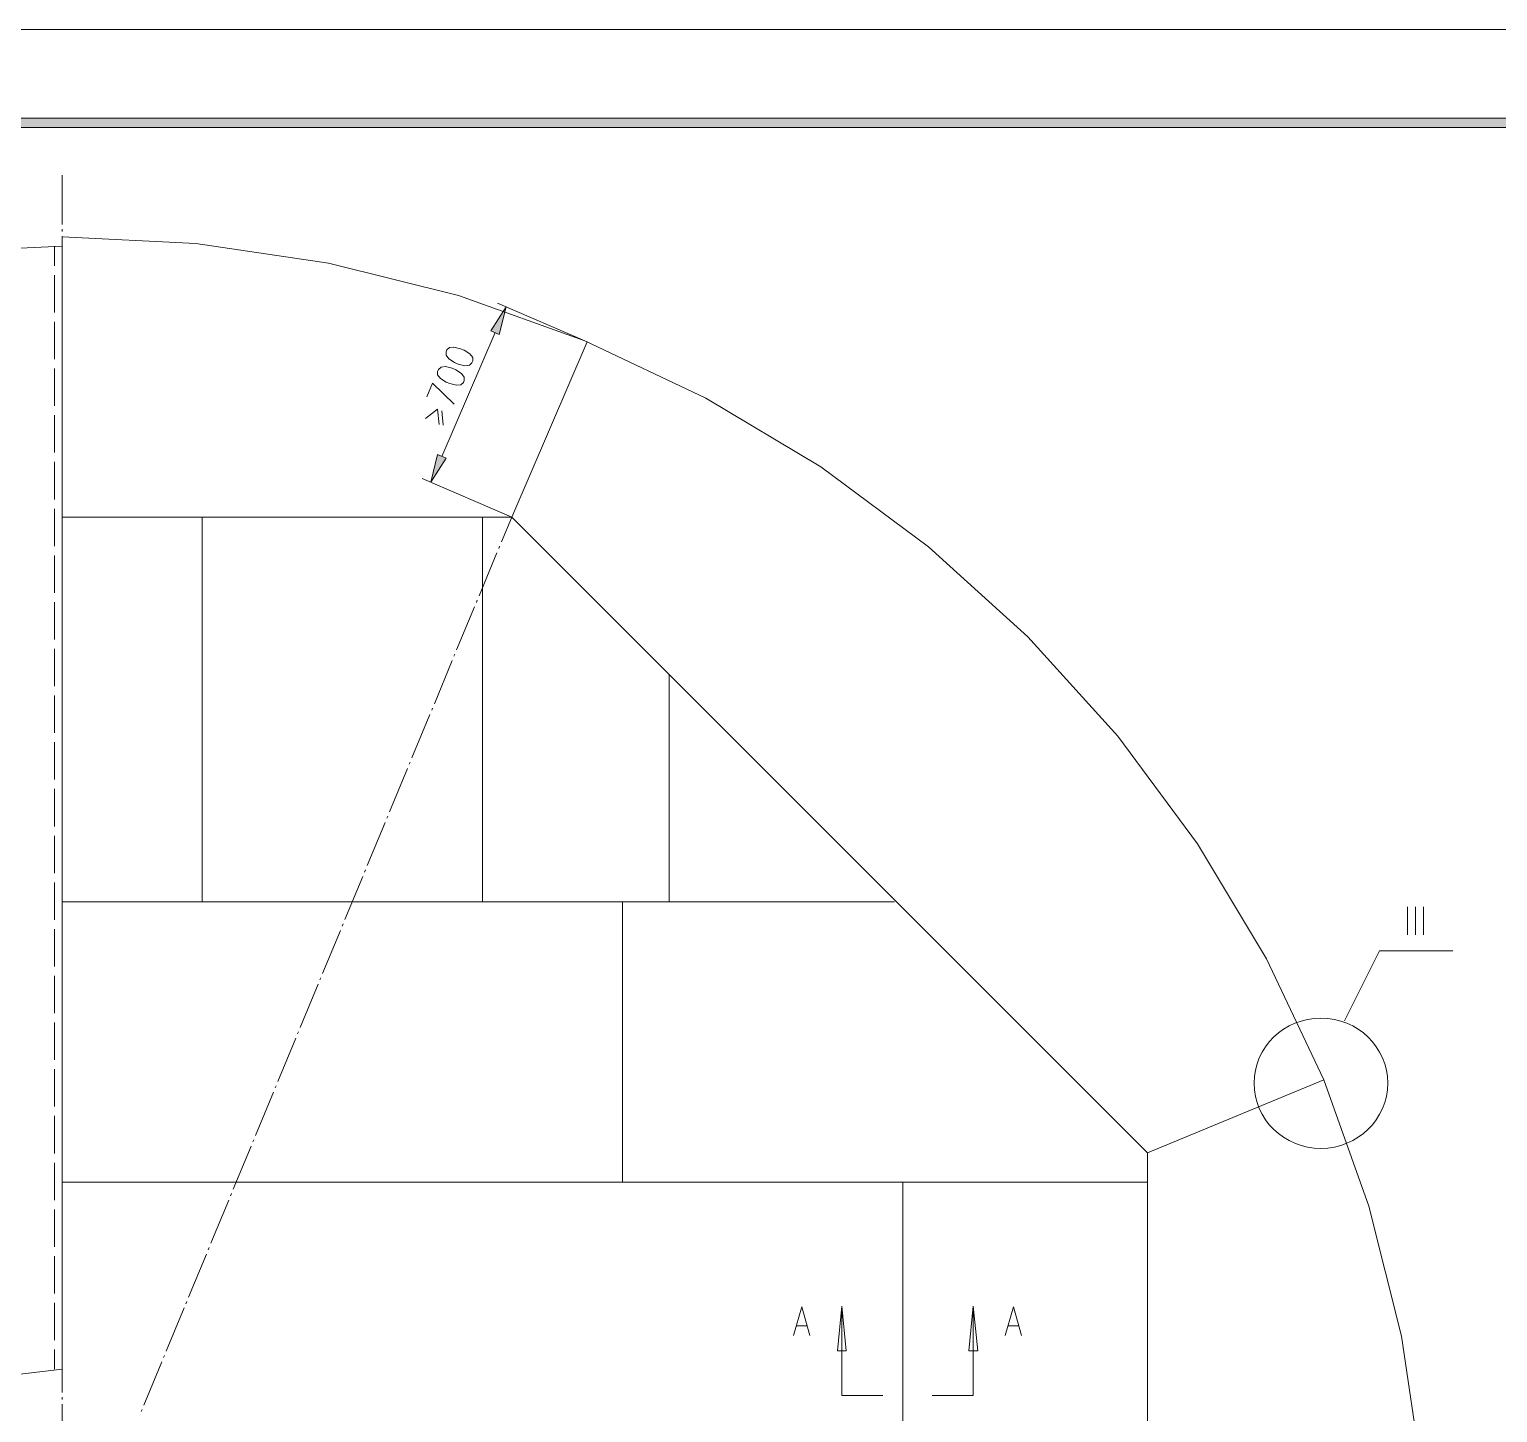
# Model space of a CAD drawing. Header units: millimetres. Extents: x 0 to 829, y 0 to 570.
# Drawn here: x 493.3 to 644.2, y 428 to 570.1 of the extents above; entities that cross this region are included whole.
import ezdxf

# ---------------------------------------------------------------- set-up
doc = ezdxf.new("R2010")
doc.units = ezdxf.units.MM

msp = doc.modelspace()

# ---------------------------------------------------------------- hatches: boundary and pattern name
h = msp.add_hatch(color=0)
h.dxf.hatch_style = 2
h.paths.add_polyline_path([(798.015083, 560.962528), (797.055528, 560.002972), (24.472194, 560.002972), (23.512639, 560.962528)])
h = msp.add_hatch(color=0)
h.dxf.hatch_style = 2
h.paths.add_polyline_path([(540.713083, 539.118528), (542.293528, 541.573861), (541.595028, 538.737528)])
h = msp.add_hatch(color=0)
h.dxf.hatch_style = 2
h.paths.add_polyline_path([(535.2415, 526.397361), (534.543, 523.564556), (536.123444, 526.019889)])

# ---------------------------------------------------------------- linework, layer by layer
at = {"color": 0, "lineweight": 0}
for points in [[(0, 0), (0, 570.081833), (807.130861, 570.081833), (807.130861, 0)], [(798.015083, 560.962528), (797.055528, 560.002972), (24.472194, 560.002972), (23.512639, 560.962528)], [(540.713083, 539.118528), (542.293528, 541.573861), (541.595028, 538.737528)], [(536.126972, 536.959528), (536.123444, 536.603222), (536.41625, 536.236333), (537.001861, 535.865917), (537.379333, 535.703639), (538.053139, 535.534306), (538.515278, 535.573111), (538.772806, 535.820056), (538.857472, 536.021139), (538.864528, 536.377444), (538.571722, 536.740806), (537.986111, 537.11475), (537.608639, 537.277028), (536.934833, 537.446361), (536.469167, 537.407556), (536.215167, 537.160611)], [(535.259139, 534.941639), (535.255611, 534.585333), (535.548417, 534.221972), (536.134028, 533.851556), (536.5115, 533.689278), (537.185306, 533.519944), (537.650972, 533.55875), (537.904972, 533.805694), (537.993167, 534.006778), (537.996694, 534.363083), (537.703889, 534.726444), (537.118278, 535.100389), (536.740806, 535.262667), (536.067, 535.432), (535.604861, 535.393194), (535.347333, 535.14625)], [(535.2415, 526.397361), (534.543, 523.564556), (536.123444, 526.019889)]]:
    msp.add_lwpolyline(points, close=True, dxfattribs=at)
for points in [[(496.672306, 555.088778), (496.672306, 550.022889)], [(496.672306, 549.543111), (496.672306, 549.303222)], [(496.672306, 547.8145), (483.01275, 547.144222)], [(495.90325, 547.8145), (495.90325, 545.793083)], [(496.672306, 548.823444), (496.672306, 544.025667)], [(636.308806, 422.215028), (634.287389, 435.835778), (630.943056, 449.191944), (626.304028, 462.156528), (620.416167, 474.606056), (613.339444, 486.417056), (605.133833, 497.476639), (595.887528, 507.678972), (585.685194, 516.925278), (574.625611, 525.127361), (562.814611, 532.207611), (550.368611, 538.095472), (537.404028, 542.7345), (524.044333, 546.078833), (510.427111, 548.10025), (496.672306, 548.774056)], [(496.672306, 547.8145), (496.672306, 432.456167)], [(495.90325, 544.833528), (495.90325, 540.995306)], [(496.672306, 543.545889), (496.672306, 543.306)], [(496.672306, 542.826222), (496.672306, 538.024917)], [(550.615556, 537.993167), (541.411583, 541.951333)], [(495.90325, 540.03575), (495.90325, 536.194)], [(541.154056, 538.928028), (535.682472, 526.210389)], [(496.672306, 537.545139), (496.672306, 537.30525)], [(550.615556, 537.993167), (542.865028, 519.983861)], [(496.672306, 536.825472), (496.672306, 532.027694)], [(495.90325, 535.234444), (495.90325, 531.396222)], [(534.133778, 532.324028), (534.740556, 533.735139), (536.952472, 531.59025)], [(496.672306, 531.547917), (496.672306, 531.308028)], [(535.410833, 529.501806), (535.248556, 531.075194), (533.996194, 530.112111)], [(495.90325, 530.436667), (495.90325, 526.598444)], [(496.672306, 530.82825), (496.672306, 526.030472)], [(535.816528, 529.406556), (535.686, 530.884694)], [(495.90325, 525.638889), (495.90325, 521.800667)], [(496.672306, 525.550694), (496.672306, 525.310806)], [(496.672306, 524.831028), (496.672306, 520.029722)], [(542.865028, 519.983861), (533.661056, 523.945556)], [(495.90325, 520.841111), (495.90325, 516.999361)], [(496.672306, 519.983861), (542.865028, 519.983861)], [(496.672306, 519.549944), (496.672306, 519.310056)], [(511.069167, 519.983861), (511.069167, 480.441)], [(539.859361, 519.983861), (539.859361, 480.441)], [(541.806694, 517.422694), (542.865028, 519.983861)], [(542.865028, 519.983861), (608.192417, 454.656472)], [(496.672306, 518.830278), (496.672306, 514.0325)], [(495.90325, 516.039806), (495.90325, 512.201583)], [(539.510111, 511.880556), (541.348083, 516.314972)], [(541.531528, 516.759472), (541.62325, 516.981722)], [(496.672306, 513.552722), (496.672306, 513.312833)], [(496.672306, 512.833056), (496.672306, 508.035278)], [(539.234944, 511.217333), (539.326667, 511.439583)], [(495.90325, 511.242028), (495.90325, 507.403806)], [(537.213528, 506.338417), (539.0515, 510.772833)], [(496.672306, 507.5555), (496.672306, 507.315611)], [(495.90325, 506.44425), (495.90325, 502.606028)], [(496.672306, 506.835833), (496.672306, 502.038056)], [(536.938361, 505.675194), (537.030083, 505.897444)], [(534.920472, 500.799806), (536.754917, 505.230694)], [(559.054, 503.794889), (559.054, 480.441)], [(495.90325, 501.646472), (495.90325, 497.804722)], [(496.672306, 501.558278), (496.672306, 501.318389)], [(496.672306, 500.835083), (496.672306, 496.037306)], [(532.623889, 495.257667), (534.458333, 499.688556)], [(534.645306, 500.133056), (534.737028, 500.355306)], [(495.90325, 496.845167), (495.90325, 493.006944)], [(496.672306, 495.557528), (496.672306, 495.317639)], [(496.672306, 494.837861), (496.672306, 490.040083)], [(532.348722, 494.590917), (532.440444, 494.813167)], [(530.327306, 489.715528), (532.165278, 494.149944)], [(495.90325, 492.047389), (495.90325, 488.209167)], [(496.672306, 489.560306), (496.672306, 489.320417)], [(496.672306, 488.840639), (496.672306, 484.042861)], [(530.052139, 489.048778), (530.143861, 489.271028)], [(495.90325, 487.249611), (495.90325, 483.411389)], [(528.03425, 484.173389), (529.868694, 488.607806)], [(496.672306, 483.563083), (496.672306, 483.323194)], [(496.672306, 482.843417), (496.672306, 478.042111)], [(525.737667, 478.63125), (527.572111, 483.065667)], [(527.755556, 483.506639), (527.850806, 483.728889)], [(495.90325, 482.451833), (495.90325, 478.613611)], [(496.672306, 480.441), (582.185639, 480.441)], [(554.256222, 480.441), (554.256222, 451.650806)], [(634.894167, 477.054333), (634.894167, 479.933)], [(635.716139, 477.054333), (635.716139, 479.933)], [(636.538111, 477.054333), (636.538111, 479.933)], [(525.4625, 477.968028), (525.554222, 478.18675)], [(495.90325, 477.650528), (495.90325, 473.812306)], [(496.672306, 477.562333), (496.672306, 477.322444)], [(496.672306, 476.842667), (496.672306, 472.044889)], [(523.441083, 473.089111), (525.279056, 477.523528)], [(628.42775, 468.238417), (632.022556, 475.417444)], [(632.022556, 475.417444), (639.561417, 475.417444)], [(495.90325, 472.85275), (495.90325, 469.014528)], [(523.165917, 472.425889), (523.257639, 472.648139)], [(496.672306, 471.565111), (496.672306, 471.325222)], [(496.672306, 470.845444), (496.672306, 466.047667)], [(521.148028, 467.546972), (522.982472, 471.981389)], [(495.90325, 468.054972), (495.90325, 464.21675)], [(518.851444, 462.004833), (520.685889, 466.43925)], [(520.869333, 466.88375), (520.961056, 467.106)], [(496.672306, 465.567889), (496.672306, 465.328)], [(496.672306, 464.848222), (496.672306, 460.046917)], [(495.90325, 463.257194), (495.90325, 459.418972)], [(608.192417, 454.656472), (626.304028, 462.156528)], [(516.554861, 456.466222), (518.392833, 460.897111)], [(518.576278, 461.341611), (518.668, 461.563861)], [(496.672306, 459.567139), (496.672306, 459.32725)], [(496.672306, 458.847472), (496.672306, 454.049694)], [(495.90325, 458.455889), (495.90325, 454.617667)], [(516.279694, 455.799472), (516.371417, 456.021722)], [(514.258278, 450.924083), (516.09625, 455.354972)], [(608.192417, 454.656472), (608.192417, 362.271028)], [(495.90325, 453.658111), (495.90325, 449.819889)], [(496.672306, 453.569917), (496.672306, 453.330028)], [(496.672306, 452.85025), (496.672306, 448.052472)], [(496.672306, 451.650806), (608.192417, 451.650806)], [(583.046417, 451.650806), (583.046417, 422.857083)], [(511.965222, 445.381944), (513.799667, 449.816361)], [(513.983111, 450.257333), (514.074833, 450.479583)], [(495.90325, 448.860333), (495.90325, 445.022111)], [(496.672306, 447.572694), (496.672306, 447.332806)], [(496.672306, 446.853028), (496.672306, 442.051722)], [(495.90325, 444.062556), (495.90325, 440.224333)], [(509.668639, 439.839806), (511.506611, 444.274222)], [(511.690056, 444.715194), (511.781778, 444.937444)], [(496.672306, 441.571944), (496.672306, 441.332056)], [(496.672306, 440.852278), (496.672306, 436.0545)], [(495.90325, 439.26125), (495.90325, 435.423028)], [(509.393472, 439.173056), (509.485194, 439.395306)], [(507.372056, 434.297667), (509.210028, 438.732083)], [(571.828083, 435.909861), (572.664167, 438.837917), (573.50025, 435.909861)], [(576.781083, 438.912), (576.322472, 434.329417), (577.236167, 434.329417), (576.781083, 438.912), (576.781083, 429.750361)], [(590.281889, 438.912), (590.7405, 434.329417), (589.826806, 434.329417), (590.281889, 438.912), (590.281889, 429.750361)], [(593.573306, 435.909861), (594.412917, 438.837917), (595.249, 435.909861)], [(572.142056, 436.887056), (573.189806, 436.887056)], [(593.887278, 436.887056), (594.935028, 436.887056)], [(495.90325, 434.463472), (495.90325, 432.445583)], [(496.672306, 435.574722), (496.672306, 435.334833)], [(496.672306, 434.855056), (496.672306, 430.057278)], [(505.079, 428.755528), (506.913444, 433.189944)], [(507.096889, 433.634444), (507.188611, 433.853167)], [(496.672306, 432.456167), (490.929083, 431.757667), (485.521, 429.708028), (480.762028, 426.423667), (476.927333, 422.091556), (474.239167, 416.97275), (472.85275, 411.356528), (472.85275, 405.570972), (474.239167, 399.95475), (476.927333, 394.832417), (480.762028, 390.503833), (485.521, 387.219472), (490.929083, 385.166306), (496.672306, 384.471333)], [(496.672306, 429.5775), (496.672306, 429.337611)], [(496.672306, 428.857833), (496.672306, 424.060056)], [(576.774028, 429.725667), (581.007361, 429.725667)], [(590.288944, 429.725667), (586.055611, 429.725667)], [(504.803833, 428.092306), (504.895556, 428.314556)]]:
    msp.add_lwpolyline(points, dxfattribs=at)
msp.add_ellipse((626.000639, 461.817861), major_axis=(6.865056, 0), ratio=0.97482, start_param=0, end_param=6.283185, dxfattribs=at)

doc.saveas('drawing.dxf')
